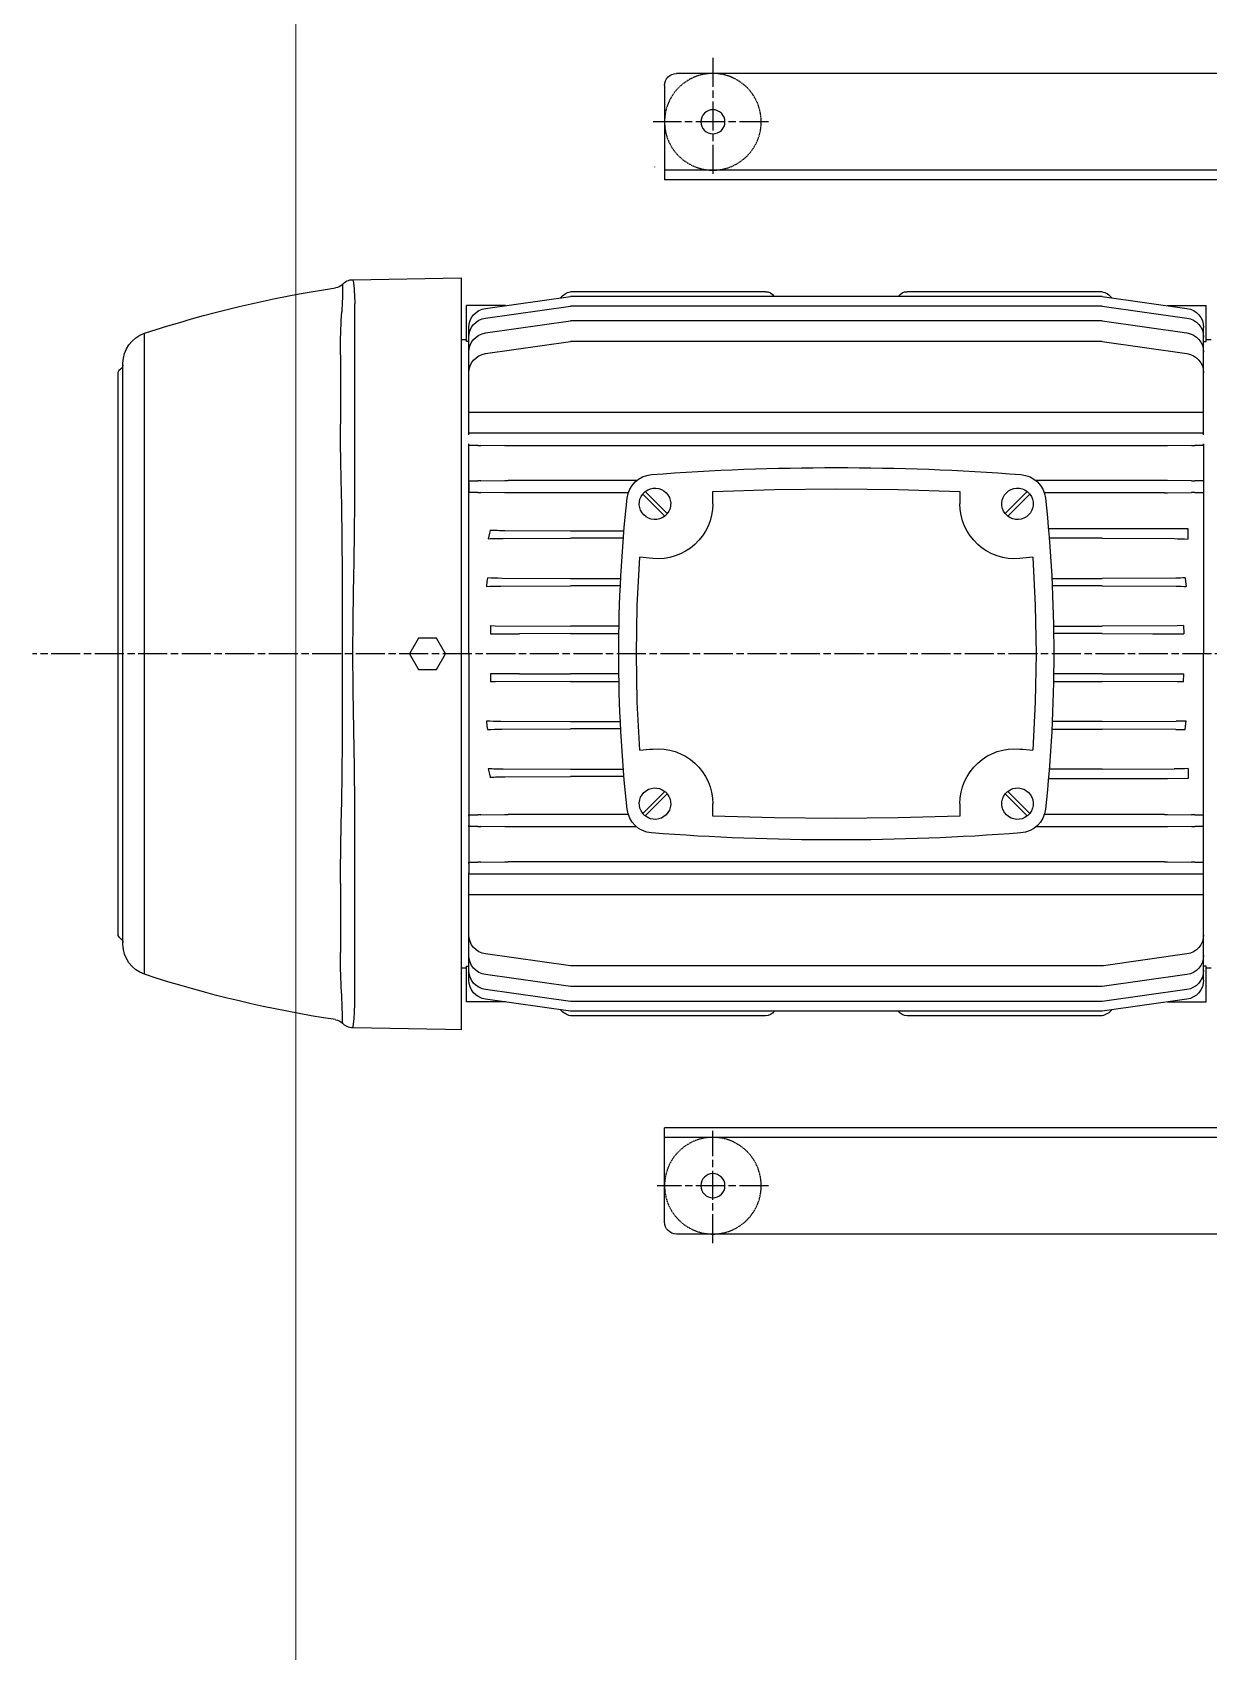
# Model space of a CAD drawing. Header units: millimetres. Extents: x 1731 to 55573, y 1167 to 54427.
# Drawn here: x 23740 to 24227, y 10228 to 10898 of the extents above; entities that cross this region are included whole.
import ezdxf

# ---------------------------------------------------------------- set-up
doc = ezdxf.new("R2010")
doc.units = ezdxf.units.MM
doc.linetypes.add('CENTERLINE', pattern=[30, 12, -1.5, 3, -1.5, 12])
doc.linetypes.add('HIDDEN', pattern=[0.375, 0.25, -0.125])
for name, color, linetype in [('1', 8, 'Continuous'), ('104', 8, 'Continuous'), ('EXHAUST DUICT', 1, 'Continuous')]:
    doc.layers.add(name, color=color, linetype=linetype)
doc.layers.add('EX-PP-FRP DUCT', color=1, linetype='Continuous', lineweight=18)

# ---------------------------------------------------------------- blocks, each defined once
blk = doc.blocks.new('*E20', base_point=(184.0732, 153.98836))
at = {"layer": '1', "color": 150, "linetype": 'Continuous'}
blk.add_arc((184.0732, 153.98836), 58.2, 97.494717, 98.030348, dxfattribs=at)
blk = doc.blocks.new('*E21', base_point=(271.78757, 153.98836))
at = {"layer": '1', "color": 150, "linetype": 'Continuous'}
blk.add_arc((271.78757, 153.98836), 58.2, 261.96965, 262.50528, dxfattribs=at)
blk = doc.blocks.new('*E22', base_point=(271.78757, 153.98836))
at = {"layer": '1', "color": 150, "linetype": 'Continuous'}
blk.add_arc((271.78757, 153.98836), 58.2, 277.49472, 278.03035, dxfattribs=at)
blk = doc.blocks.new('*E23', base_point=(184.0732, 153.98836))
at = {"layer": '1', "color": 150, "linetype": 'Continuous'}
blk.add_arc((184.0732, 153.98836), 58.2, 81.969652, 82.505283, dxfattribs=at)
blk = doc.blocks.new('blower')
at = {"layer": '1', "color": 150, "linetype": 'Continuous'}
for p, q in [((1051257.45, 194072.77), (1051257.45, 194072.83)), ((1051257.45, 194072.83), (1051257.46, 194071.78)), ((1051261.73, 194074.76), (1051261.72, 194074.79)), ((1051261.72, 194074.79), (1051261.79, 194074.35)), ((1051300.07, 194075.46), (1051261.73, 194074.79)), ((1051261.79, 194074.35), (1051261.96, 194073.13)), ((1051261.96, 194073.13), (1051262.18, 194071.12)), ((1051306.56, 194075.57), (1051300.07, 194075.46)), ((1051306.56, 194052.88), (1051306.56, 194075.57)), ((1051257.33, 194066.06), (1051257.08, 194061.44)), ((1051257.43, 194069.51), (1051257.33, 194066.06)), ((1051257.46, 194071.78), (1051257.43, 194069.51)), ((1051262.18, 194071.12), (1051262.38, 194068.32)), ((1051262.38, 194068.32), (1051262.46, 194064.82)), ((1051351.71, 194067.86), (1051316.6, 194062.92)), ((1051432.41, 194069.83), (1051351.71, 194069.83)), ((1051571.71, 194067.86), (1051351.71, 194067.86)), ((1051571.71, 194069.83), (1051491.01, 194069.83)), ((1051606.83, 194062.92), (1051571.71, 194067.86)), ((1051262.46, 194064.82), (1051262.46, 194052.19)), ((1051324.81, 194064.07), (1051308.71, 194064.07)), ((1051308.71, 194064.07), (1051308.71, 194049.21)), ((1051351.71, 194063.85), (1051316.6, 194058.92)), ((1051571.71, 194063.85), (1051351.71, 194063.85)), ((1051606.83, 194058.92), (1051571.71, 194063.85)), ((1051598.61, 194064.07), (1051614.71, 194064.07)), ((1051614.71, 194064.07), (1051614.71, 194049.21)), ((1051175.5, 194052.61), (1051175.5, 193787.54)), ((1051262.46, 194052.19), (1051262.46, 194012.26)), ((1051306.56, 194012.62), (1051306.56, 194052.88)), ((1051309.71, 194055), (1051309.71, 194051)), ((1051351.71, 194057.7), (1051316.6, 194052.76)), ((1051571.71, 194057.7), (1051351.71, 194057.7)), ((1051606.83, 194052.76), (1051571.71, 194057.7)), ((1051613.71, 194055), (1051613.71, 194051)), ((1051256.58, 194047.25), (1051256.56, 194043.69)), ((1051308.71, 194050.07), (1051306.56, 194050.07)), ((1051308.71, 194049.21), (1051309.71, 194049.21)), ((1051309.71, 194051), (1051309.71, 194044.84)), ((1051351.71, 194049.15), (1051316.6, 194044.22)), ((1051571.15, 194049.15), (1051351.71, 194049.15)), ((1051606.83, 194044.22), (1051572.27, 194049.08)), ((1051613.71, 194051), (1051613.71, 194044.84)), ((1051614.71, 194049.21), (1051613.71, 194049.21)), ((1051616.86, 194050.07), (1051614.71, 194050.07)), ((1051166.56, 194040.26), (1051166.56, 193799.89)), ((1051256.56, 194015.09), (1051256.56, 194043.69)), ((1051309.71, 194044.84), (1051309.71, 194036.3)), ((1051613.71, 194044.84), (1051613.71, 194036.3)), ((1051164.56, 194036.04), (1051164.56, 193804.11)), ((1051309.71, 194036.3), (1051309.71, 194019.82)), ((1051613.71, 194036.3), (1051613.71, 194019.82)), ((1051613.71, 194019.82), (1051309.71, 194019.82)), ((1051309.71, 194019.82), (1051309.71, 194011.25)), ((1051613.71, 194019.82), (1051613.71, 194011.25)), ((1051256.56, 194015.09), (1051256.58, 194009.68)), ((1051262.46, 194012.26), (1051262.46, 193982.35)), ((1051306.56, 193827.53), (1051306.56, 194012.62)), ((1051256.58, 194009.68), (1051256.68, 194000.24)), ((1051309.71, 194011.25), (1051309.71, 194010.67)), ((1051613.71, 194011.25), (1051309.71, 194011.25)), ((1051309.71, 193920.07), (1051309.71, 194010.67)), ((1051309.71, 194006.88), (1051309.71, 194006.22)), ((1051309.71, 194006.22), (1051313.41, 194006.22)), ((1051314.7, 194006.21), (1051313.41, 194006.22)), ((1051314.7, 194006.21), (1051324.62, 194006.09)), ((1051324.62, 194006.09), (1051325.92, 194006.08)), ((1051597.51, 194006.08), (1051325.92, 194006.08)), ((1051597.51, 194006.08), (1051598.8, 194006.09)), ((1051598.8, 194006.09), (1051608.73, 194006.21)), ((1051610.02, 194006.22), (1051608.73, 194006.21)), ((1051610.02, 194006.22), (1051613.71, 194006.22)), ((1051613.71, 194011.25), (1051613.71, 194010.67)), ((1051613.71, 194010.67), (1051613.71, 193920.07)), ((1051613.71, 194006.88), (1051613.71, 194006.22)), ((1051256.68, 194000.24), (1051256.86, 193990.44)), ((1051324.62, 193991.67), (1051314.7, 193991.55)), ((1051325.92, 193991.67), (1051324.62, 193991.67)), ((1051379.07, 193991.67), (1051325.92, 193991.67)), ((1051516.58, 193994.43), (1051516.56, 193994.43)), ((1051597.51, 193991.67), (1051544.36, 193991.67)), ((1051598.8, 193991.67), (1051597.51, 193991.67)), ((1051608.73, 193991.55), (1051598.8, 193991.67)), ((1051256.86, 193990.44), (1051257.08, 193981.23)), ((1051309.71, 193991.54), (1051309.71, 193990.97)), ((1051313.41, 193991.54), (1051309.71, 193991.54)), ((1051309.71, 193987.18), (1051309.71, 193990.97)), ((1051309.71, 193987.18), (1051309.71, 193986.71)), ((1051309.71, 193986.71), (1051313.41, 193986.71)), ((1051313.41, 193991.54), (1051314.7, 193991.55)), ((1051314.7, 193986.7), (1051313.41, 193986.71)), ((1051314.7, 193986.7), (1051324.62, 193986.6)), ((1051324.62, 193986.6), (1051325.92, 193986.59)), ((1051375.64, 193986.59), (1051325.92, 193986.59)), ((1051381.62, 193986.11), (1051390.75, 193976.98)), ((1051391.81, 193978.04), (1051382.68, 193987.17)), ((1051436.15, 193987.99), (1051410.59, 193987.18)), ((1051410.59, 193987.18), (1051410.59, 193982.07)), ((1051461.71, 193988.25), (1051436.15, 193987.99)), ((1051487.34, 193987.98), (1051461.71, 193988.25)), ((1051512.84, 193987.18), (1051487.34, 193987.98)), ((1051512.84, 193982.07), (1051512.84, 193987.18)), ((1051540.75, 193987.17), (1051531.62, 193978.04)), ((1051532.68, 193976.98), (1051541.81, 193986.11)), ((1051597.51, 193986.59), (1051547.79, 193986.59)), ((1051597.51, 193986.59), (1051598.8, 193986.6)), ((1051598.8, 193986.6), (1051608.73, 193986.7)), ((1051608.73, 193991.55), (1051610.02, 193991.54)), ((1051610.02, 193986.71), (1051608.73, 193986.7)), ((1051613.71, 193991.54), (1051610.02, 193991.54)), ((1051610.02, 193986.71), (1051613.71, 193986.71)), ((1051613.71, 193991.54), (1051613.71, 193990.97)), ((1051613.71, 193990.97), (1051613.71, 193987.18)), ((1051613.71, 193987.18), (1051613.71, 193986.71)), ((1051257.08, 193981.23), (1051257.29, 193969.89)), ((1051262.46, 193982.35), (1051262.33, 193967.1)), ((1051597.51, 193971.8), (1051549.48, 193971.8)), ((1051598.8, 193971.79), (1051597.51, 193971.8)), ((1051607.28, 193971.7), (1051598.8, 193971.79)), ((1051257.29, 193969.89), (1051257.41, 193956.12)), ((1051262.33, 193967.1), (1051262.06, 193951.56)), ((1051317.72, 193967.64), (1051318.18, 193969.9)), ((1051318.18, 193969.9), (1051318.44, 193971.1)), ((1051351.71, 193967.93), (1051323.84, 193967.79)), ((1051324.53, 193970.96), (1051351.71, 193970.82)), ((1051373.86, 193970.82), (1051351.71, 193970.82)), ((1051373.63, 193967.93), (1051351.71, 193967.93)), ((1051571.71, 193967.83), (1051549.81, 193967.83)), ((1051571.71, 193967.83), (1051601.5, 193967.68)), ((1051380.41, 193959.98), (1051379.38, 193940.05)), ((1051544.05, 193940.02), (1051543.02, 193959.98)), ((1051257.41, 193956.12), (1051257.45, 193942.08)), ((1051262.06, 193951.56), (1051261.82, 193935.4)), ((1051317.18, 193950), (1051317.37, 193951.4)), ((1051606.06, 193951.45), (1051606.25, 193950)), ((1051316.93, 193947.94), (1051317.18, 193950)), ((1051351.71, 193948.23), (1051322.86, 193948.08)), ((1051323.28, 193951.26), (1051351.71, 193951.12)), ((1051372.52, 193951.12), (1051351.71, 193951.12)), ((1051372.37, 193948.23), (1051351.71, 193948.23)), ((1051550.9, 193951.24), (1051571.71, 193951.24)), ((1051571.71, 193948.13), (1051551.06, 193948.13)), ((1051602.28, 193951.39), (1051571.71, 193951.24)), ((1051571.71, 193948.13), (1051602.4, 193947.98)), ((1051606.25, 193950), (1051606.5, 193947.94)), ((1051257.45, 193942.08), (1051257.45, 193928.6)), ((1051379.38, 193940.05), (1051379.03, 193920.07)), ((1051544.4, 193920.07), (1051544.05, 193940.02)), ((1051261.82, 193935.4), (1051261.72, 193919.13)), ((1051318.59, 193928.33), (1051318.71, 193931.7)), ((1051320.63, 193931.68), (1051318.71, 193931.7)), ((1051351.71, 193931.53), (1051320.63, 193931.68)), ((1051351.71, 193931.53), (1051371.82, 193931.53)), ((1051551.6, 193931.53), (1051571.71, 193931.53)), ((1051602.8, 193931.68), (1051571.71, 193931.53)), ((1051605.36, 193931.71), (1051602.8, 193931.68)), ((1051605.36, 193931.71), (1051605.49, 193928.33)), ((1051257.45, 193928.6), (1051257.45, 193915.07)), ((1051285.06, 193920.07), (1051288.81, 193926.57)), ((1051288.81, 193926.57), (1051296.32, 193926.57)), ((1051296.32, 193926.57), (1051300.07, 193920.07)), ((1051330.71, 193928.33), (1051318.59, 193928.33)), ((1051330.71, 193928.32), (1051351.71, 193928.42)), ((1051371.77, 193928.42), (1051351.71, 193928.42)), ((1051571.71, 193928.42), (1051551.66, 193928.42)), ((1051571.71, 193928.42), (1051592.71, 193928.32)), ((1051592.71, 193928.33), (1051605.49, 193928.33)), ((1051261.72, 193919.13), (1051261.79, 193906.74)), ((1051288.81, 193913.57), (1051285.06, 193920.07)), ((1051300.07, 193920.07), (1051296.32, 193913.57)), ((1051309.71, 193920.07), (1051309.71, 193833.27)), ((1051379.03, 193920.07), (1051379.37, 193900.12)), ((1051544.05, 193900.1), (1051544.4, 193920.07)), ((1051613.71, 193833.27), (1051613.71, 193920.07)), ((1051257.45, 193915.07), (1051257.46, 193900.74)), ((1051296.32, 193913.57), (1051288.81, 193913.57)), ((1051318.59, 193911.82), (1051330.71, 193911.82)), ((1051318.71, 193908.45), (1051318.59, 193911.82)), ((1051351.71, 193911.73), (1051330.71, 193911.83)), ((1051351.71, 193911.73), (1051371.77, 193911.73)), ((1051571.71, 193911.73), (1051551.66, 193911.73)), ((1051571.71, 193911.73), (1051592.71, 193911.83)), ((1051592.71, 193911.82), (1051605.49, 193911.82)), ((1051605.36, 193908.44), (1051605.49, 193911.82)), ((1051261.79, 193906.74), (1051261.96, 193894.4)), ((1051318.71, 193908.45), (1051320.63, 193908.47)), ((1051320.63, 193908.47), (1051351.71, 193908.62)), ((1051371.82, 193908.62), (1051351.71, 193908.62)), ((1051551.6, 193908.62), (1051571.71, 193908.62)), ((1051602.8, 193908.47), (1051571.71, 193908.62)), ((1051605.36, 193908.44), (1051602.8, 193908.47)), ((1051257.46, 193900.74), (1051257.43, 193886.51)), ((1051379.37, 193900.12), (1051380.41, 193880.17)), ((1051543.02, 193880.17), (1051544.05, 193900.1)), ((1051261.96, 193894.4), (1051262.18, 193881.96)), ((1051317.18, 193890.15), (1051316.93, 193892.2)), ((1051322.86, 193892.06), (1051351.71, 193891.92)), ((1051372.37, 193891.92), (1051351.71, 193891.92)), ((1051571.71, 193892.02), (1051551.06, 193892.02)), ((1051571.71, 193892.02), (1051602.4, 193892.17)), ((1051606.25, 193890.15), (1051606.5, 193892.2)), ((1051257.43, 193886.51), (1051257.33, 193872.51)), ((1051317.37, 193888.75), (1051317.18, 193890.15)), ((1051351.71, 193889.03), (1051323.28, 193888.89)), ((1051372.52, 193889.03), (1051351.71, 193889.03)), ((1051550.9, 193888.91), (1051571.71, 193888.91)), ((1051602.28, 193888.76), (1051571.71, 193888.91)), ((1051606.06, 193888.7), (1051606.25, 193890.15)), ((1051262.18, 193881.96), (1051262.38, 193869.68)), ((1051257.33, 193872.51), (1051257.08, 193858.92)), ((1051318.18, 193870.25), (1051317.72, 193872.51)), ((1051323.84, 193872.36), (1051351.71, 193872.22)), ((1051373.63, 193872.22), (1051351.71, 193872.22)), ((1051571.71, 193872.32), (1051549.81, 193872.32)), ((1051571.71, 193872.32), (1051601.5, 193872.47)), ((1051262.38, 193869.68), (1051262.46, 193857.8)), ((1051318.44, 193869.05), (1051318.18, 193870.25)), ((1051351.71, 193869.33), (1051324.53, 193869.19)), ((1051373.86, 193869.33), (1051351.71, 193869.33)), ((1051597.51, 193868.35), (1051549.48, 193868.35)), ((1051598.8, 193868.36), (1051597.51, 193868.35)), ((1051607.28, 193868.45), (1051598.8, 193868.36)), ((1051257.08, 193858.92), (1051256.83, 193847.89)), ((1051262.46, 193857.8), (1051262.46, 193827.89)), ((1051390.75, 193863.17), (1051381.62, 193854.04)), ((1051382.68, 193852.98), (1051391.81, 193862.11)), ((1051410.59, 193858.07), (1051410.59, 193852.97)), ((1051512.84, 193852.97), (1051512.84, 193858.07)), ((1051531.62, 193862.11), (1051540.75, 193852.98)), ((1051541.81, 193854.04), (1051532.68, 193863.17)), ((1051313.41, 193853.44), (1051309.71, 193853.44)), ((1051309.71, 193853.44), (1051309.71, 193852.97)), ((1051309.71, 193849.18), (1051309.71, 193852.97)), ((1051313.41, 193853.44), (1051314.7, 193853.44)), ((1051324.62, 193853.55), (1051314.7, 193853.44)), ((1051325.92, 193853.56), (1051324.62, 193853.55)), ((1051375.64, 193853.56), (1051325.92, 193853.56)), ((1051410.59, 193852.97), (1051436.09, 193852.17)), ((1051436.09, 193852.17), (1051461.71, 193851.89)), ((1051461.71, 193851.89), (1051487.28, 193852.16)), ((1051487.28, 193852.16), (1051512.84, 193852.97)), ((1051597.51, 193853.56), (1051547.79, 193853.56)), ((1051597.51, 193853.56), (1051598.8, 193853.55)), ((1051598.8, 193853.55), (1051608.73, 193853.44)), ((1051610.02, 193853.44), (1051608.73, 193853.44)), ((1051610.02, 193853.44), (1051613.71, 193853.44)), ((1051613.71, 193852.97), (1051613.71, 193853.44)), ((1051613.71, 193849.18), (1051613.71, 193852.97)), ((1051256.83, 193847.89), (1051256.69, 193840.43)), ((1051309.71, 193849.18), (1051309.71, 193848.61)), ((1051309.71, 193848.61), (1051313.41, 193848.61)), ((1051314.7, 193848.6), (1051313.41, 193848.61)), ((1051314.7, 193848.6), (1051324.62, 193848.48)), ((1051324.62, 193848.48), (1051325.92, 193848.48)), ((1051379.07, 193848.48), (1051325.92, 193848.48)), ((1051597.51, 193848.48), (1051544.36, 193848.48)), ((1051598.8, 193848.48), (1051597.51, 193848.48)), ((1051608.73, 193848.6), (1051598.8, 193848.48)), ((1051608.73, 193848.6), (1051610.02, 193848.61)), ((1051613.71, 193848.61), (1051610.02, 193848.61)), ((1051613.71, 193848.61), (1051613.71, 193849.18)), ((1051256.69, 193840.43), (1051256.6, 193833.14)), ((1051256.6, 193833.14), (1051256.58, 193830.47)), ((1051313.41, 193833.93), (1051309.71, 193833.93)), ((1051309.71, 193833.93), (1051309.71, 193833.27)), ((1051313.41, 193833.93), (1051314.7, 193833.94)), ((1051324.62, 193834.06), (1051314.7, 193833.94)), ((1051325.92, 193834.07), (1051324.62, 193834.06)), ((1051597.51, 193834.07), (1051325.92, 193834.07)), ((1051598.8, 193834.06), (1051597.51, 193834.07)), ((1051608.73, 193833.94), (1051598.8, 193834.06)), ((1051608.73, 193833.94), (1051610.02, 193833.93)), ((1051613.71, 193833.93), (1051610.02, 193833.93)), ((1051613.71, 193833.93), (1051613.71, 193833.27)), ((1051256.58, 193830.47), (1051256.56, 193825.06)), ((1051256.56, 193796.46), (1051256.56, 193825.06)), ((1051262.46, 193827.89), (1051262.46, 193787.95)), ((1051306.56, 193787.27), (1051306.56, 193827.53)), ((1051309.71, 193829.48), (1051309.71, 193828.9)), ((1051613.71, 193828.9), (1051309.71, 193828.9)), ((1051309.71, 193828.9), (1051309.71, 193820.33)), ((1051613.71, 193829.48), (1051613.71, 193828.9)), ((1051613.71, 193828.9), (1051613.71, 193820.33)), ((1051613.71, 193820.33), (1051309.71, 193820.33)), ((1051309.71, 193820.33), (1051309.71, 193803.85)), ((1051613.71, 193820.33), (1051613.71, 193803.85)), ((1051309.71, 193803.85), (1051309.71, 193795.31)), ((1051613.71, 193803.85), (1051613.71, 193795.31)), ((1051256.56, 193796.46), (1051256.58, 193792.9)), ((1051309.71, 193790.94), (1051308.71, 193790.94)), ((1051308.71, 193790.94), (1051308.71, 193776.07)), ((1051309.71, 193795.31), (1051309.71, 193789.15)), ((1051316.6, 193795.93), (1051351.71, 193790.99)), ((1051571.71, 193790.99), (1051351.71, 193790.99)), ((1051571.71, 193790.99), (1051606.83, 193795.93)), ((1051613.71, 193795.31), (1051613.71, 193789.15)), ((1051613.71, 193790.94), (1051614.71, 193790.94)), ((1051614.71, 193790.94), (1051614.71, 193776.07)), ((1051262.46, 193787.95), (1051262.46, 193775.33)), ((1051306.56, 193790.07), (1051308.71, 193790.07)), ((1051306.56, 193764.57), (1051306.56, 193787.27)), ((1051309.71, 193789.15), (1051309.71, 193785.15)), ((1051316.6, 193787.39), (1051351.71, 193782.45)), ((1051571.71, 193782.45), (1051606.83, 193787.39)), ((1051613.71, 193789.15), (1051613.71, 193785.15)), ((1051614.71, 193790.07), (1051616.86, 193790.07)), ((1051316.6, 193781.23), (1051351.71, 193776.29)), ((1051571.71, 193782.45), (1051351.71, 193782.45)), ((1051571.71, 193776.29), (1051606.83, 193781.23)), ((1051324.81, 193776.07), (1051308.71, 193776.07)), ((1051316.6, 193777.23), (1051351.71, 193772.29)), ((1051571.71, 193776.29), (1051351.71, 193776.29)), ((1051571.71, 193772.29), (1051351.71, 193772.29)), ((1051571.71, 193772.29), (1051606.83, 193777.23)), ((1051598.61, 193776.07), (1051614.71, 193776.07)), ((1051261.73, 193765.36), (1051306.56, 193764.57)), ((1051432.41, 193770.32), (1051351.71, 193770.32)), ((1051571.71, 193770.32), (1051491.01, 193770.32))]:
    blk.add_line(p, q, dxfattribs=at)
for centre, radius, start, end in [((1051254.18, 194075.6), 4.21, 274.69413, 319.23833), ((1051261.54, 194069.41), 5.35, 87.94099, 140.49934), ((1051325.5, 193596.65), 480, 98.50243, 108.20919), ((1051353.71, 194062.08), 8, 104.47751, 139.45513), ((1051432.41, 194065.53), 4.3, 32.77347, 90), ((1051491.01, 194065.53), 4.3, 90, 147.22653), ((1051569.71, 194062.08), 8, 40.54487, 75.52249), ((1051520.8, 194044.98), 264.23, 176.42842, 179.50872), ((1051317.71, 194055), 8, 98, 180), ((1051317.71, 194051), 8, 98, 180), ((1051605.71, 194055), 8, 0, 82), ((1051605.71, 194051), 8, 0, 82), ((1051179.56, 194040.26), 13, 108.20919, 180), ((1051317.71, 194044.84), 8, 98, 180), ((1051605.71, 194044.84), 8, 0, 82), ((1051571.15, 194041.15), 8, 82, 90), ((1051164.56, 194039.5), 2, 300, 0), ((1051317.71, 194036.3), 8, 98, 180), ((1051605.71, 194036.3), 8, 0, 82), ((1051166.56, 194036.04), 2, 120, 180), ((1051386.11, 193983.22), 11, 94.32735, 173.8458), ((1051461.71, 192984.07), 1013, 85.67265, 94.32735), ((1051537.32, 193983.22), 11, 6.1542, 85.67265), ((1051386.71, 193982.07), 6.5, 141.62581, 308.37419), ((1051386.71, 193982.07), 6.5, 128.37419, 141.62581), ((1051386.71, 193982.07), 6.5, 321.62581, 128.37419), ((1051536.71, 193982.07), 6.5, 51.62581, 218.37419), ((1051536.71, 193982.07), 6.5, 231.62581, 38.37419), ((1051536.71, 193982.07), 6.5, 38.37419, 51.62581), ((1051971.71, 193920.07), 600, 173.8458, 186.1542), ((1051387.88, 193982.08), 22.71, 264.75328, 359.97642), ((1051535.55, 193982.08), 22.71, 180.0223, 275.24801), ((1050951.71, 193920.07), 600, 353.8458, 6.1542), ((1051386.71, 193982.07), 6.5, 308.37419, 321.62581), ((1051536.71, 193982.07), 6.5, 218.37419, 231.62581), ((1051323.61, 193849.14), 118.65, 89.89017, 92.84804), ((1051324.43, 194092.97), 122.01, 267.1843, 270.04742), ((1051601.68, 193856.06), 111.62, 87.12299, 90.09514), ((1051323.26, 194074.79), 123.53, 267.26367, 270.00899), ((1051602.27, 194072), 120.61, 270.00494, 271.79862), ((1051322.67, 193830.72), 117.37, 89.90668, 92.80263), ((1051602.59, 193833.2), 114.78, 88.04594, 90.09019), ((1051322.87, 194018.2), 126.13, 267.29801, 269.99268), ((1051602.59, 194006.95), 114.78, 269.90981, 271.95406), ((1051323.07, 193773.39), 115.49, 89.89548, 92.83187), ((1051602.27, 193768.15), 120.61, 88.20138, 89.99506), ((1051387.88, 193858.07), 22.71, 0.0223, 95.24801), ((1051535.55, 193858.07), 22.71, 84.75327, 179.97642), ((1051323.8, 193998.78), 126.42, 267.24293, 270.01885), ((1051601.68, 193984.09), 111.62, 269.90486, 272.87701), ((1051324.27, 193753.74), 115.45, 89.87119, 92.89709), ((1051386.71, 193858.07), 6.5, 51.62581, 218.37419), ((1051536.71, 193858.07), 6.5, 321.62581, 128.37419), ((1051386.71, 193858.07), 6.5, 231.62581, 38.37419), ((1051386.71, 193858.07), 6.5, 38.37419, 51.62581), ((1051536.71, 193858.07), 6.5, 141.62581, 308.37419), ((1051536.71, 193858.07), 6.5, 128.37419, 141.62581), ((1051386.11, 193856.93), 11, 186.1542, 265.67265), ((1051386.71, 193858.07), 6.5, 218.37419, 231.62581), ((1051537.32, 193856.93), 11, 274.32735, 353.8458), ((1051536.71, 193858.07), 6.5, 308.37419, 321.62581), ((1051461.71, 194856.07), 1013, 265.67265, 274.32735), ((1051166.56, 193804.11), 2, 180, 240), ((1051164.56, 193800.65), 2, 0, 60), ((1051179.56, 193799.89), 13, 180, 251.79081), ((1051317.71, 193803.85), 8, 180, 262), ((1051605.71, 193803.85), 8, 278, 0), ((1051515.66, 193794.99), 259.09, 180.46073, 183.60213), ((1051317.71, 193795.31), 8, 180, 262), ((1051605.71, 193795.31), 8, 278, 0), ((1051325.5, 194243.5), 480, 251.79081, 261.49766), ((1051317.71, 193789.15), 8, 180, 262), ((1051317.71, 193785.15), 8, 180, 262), ((1051605.71, 193789.15), 8, 278, 0), ((1051605.71, 193785.15), 8, 278, 0), ((1051088.94, 193767.53), 168.51, 359.9475, 3.80302), ((1051200.76, 193774.88), 61.7, 351.15681, 0.41616), ((1051353.71, 193778.07), 8, 220.54487, 255.52249), ((1051432.41, 193774.62), 4.3, 270, 327.22653), ((1051491.01, 193774.62), 4.3, 212.77347, 270), ((1051569.71, 193778.07), 8, 284.47751, 319.45513), ((1051254.12, 193764.38), 4.38, 41.87253, 84.71979), ((1051261.52, 193770.7), 5.31, 219.27876, 272.22043)]:
    blk.add_arc(centre, radius, start, end, dxfattribs=at)
at = {"layer": '104', "color": 4, "linetype": 'Continuous'}
for p, q in [((1051715.66, 194160.07), (1051395.66, 194160.07)), ((1051390.66, 194155.07), (1051390.66, 194116.07)), ((1051707.66, 194120.07), (1051390.66, 194120.07)), ((1051707.66, 194116.07), (1051390.66, 194116.07)), ((1051707.66, 193724.07), (1051390.66, 193724.07)), ((1051390.66, 193685.07), (1051390.66, 193724.07)), ((1051707.66, 193720.07), (1051390.66, 193720.07)), ((1051715.66, 193680.07), (1051395.66, 193680.07))]:
    blk.add_line(p, q, dxfattribs=at)
at = {"layer": '104', "color": 150, "linetype": 'CENTERLINE'}
for p, q in [((1051410.66, 194163.86), (1051410.66, 194117.43)), ((1051433.67, 194140.07), (1051387.57, 194140.07)), ((1052048.92, 193920.07), (1051129.08, 193920.07)), ((1051410.66, 193673.61), (1051410.66, 193723)), ((1051433.62, 193700.07), (1051385.94, 193700.07))]:
    blk.add_line(p, q, dxfattribs=at)
at = {"layer": '104', "color": 150, "linetype": 'Continuous'}
for p, q in [((1051607.28, 193967.54), (1051607.28, 193971.7)), ((1051607.28, 193872.61), (1051607.28, 193868.45))]:
    blk.add_line(p, q, dxfattribs=at)
at = {"layer": '104', "color": 4, "linetype": 'Continuous'}
blk.add_lwpolyline([(1051386.71, 193718.81), (1051386.7, 193718.81, 0.004119), (1051386.7, 193718.81, 0.004302), (1051386.7, 193718.8, 0.004501), (1051386.7, 193718.8, 0.004701), (1051386.69, 193718.8, 0.004921), (1051386.69, 193718.8, 0.005142), (1051386.69, 193718.8, 0.005385), (1051386.69, 193718.79, 0.005628), (1051386.68, 193718.79, 0.005895), (1051386.68, 193718.79, 0.006162), (1051386.68, 193718.79, 0.006449), (1051386.68, 193718.79, 0.006733), (1051386.68, 193718.78, 0.007048), (1051386.68, 193718.78, 0.007368), (1051386.67, 193718.78, 0.007676), (1051386.67, 193718.78, 0.007945), (1051386.67, 193718.78, 0.00835), (1051386.67, 193718.77, 0.008853), (1051386.67, 193718.77, 0.00894), (1051386.67, 193718.77, 0.008629), (1051386.67, 193718.77, 0.009833), (1051386.67, 193718.77, 0.01212), (1051386.67, 193718.76, 0.009502), (1051386.67, 193718.76, 0.00332), (1051386.67, 193718.76, 0.01377), (1051386.66, 193718.76, 0.024565), (1051386.66, 193718.75, 0.012262), (1051386.66, 193718.75, 0.006536)], format="xyb", dxfattribs=at)
at = {"layer": '104', "color": 150, "linetype": 'HIDDEN'}
for centre in [(1051410.66, 194140.07), (1051410.66, 193700.07)]:
    blk.add_circle(centre, 20, dxfattribs=at)
at = {"layer": '104', "color": 150, "linetype": 'Continuous'}
for centre in [(1051410.66, 194140.07), (1051410.66, 193700.07)]:
    blk.add_circle(centre, 5, dxfattribs=at)
at = {"layer": '104', "color": 4, "linetype": 'Continuous'}
for centre, start, end in [((1051395.66, 194155.07), 90, 180), ((1051395.66, 193685.07), 180, 270)]:
    blk.add_arc(centre, 5, start, end, dxfattribs=at)
at = {"layer": '1', "color": 150, "xscale": 10, "yscale": 6.91786, "zscale": 10}
for name, p in [('*E21', (1051461.71, 194358.65)), ('*E22', (1051461.71, 194358.65)), ('*E20', (1051461.71, 193481.5)), ('*E23', (1051461.71, 193481.5))]:
    blk.add_blockref(name, p, dxfattribs=at)

msp = doc.modelspace()

# ---------------------------------------------------------------- linework, layer by layer
at = {"layer": 'EX-PP-FRP DUCT', "color": 7, "elevation": 99.02}
msp.add_lwpolyline([(24848.5, 9612.83), (23848.98, 9612.43), (23848.98, 11140.06), (24848.5, 11140.46)], close=True, dxfattribs=at)

# ---------------------------------------------------------------- block references
at = {"layer": 'EXHAUST DUICT', "color": 1, "xscale": -1, "rotation": 180}
msp.add_blockref('blower', (-1027389.1, 204560.66, 99.02), dxfattribs=at)

doc.saveas('drawing.dxf')
